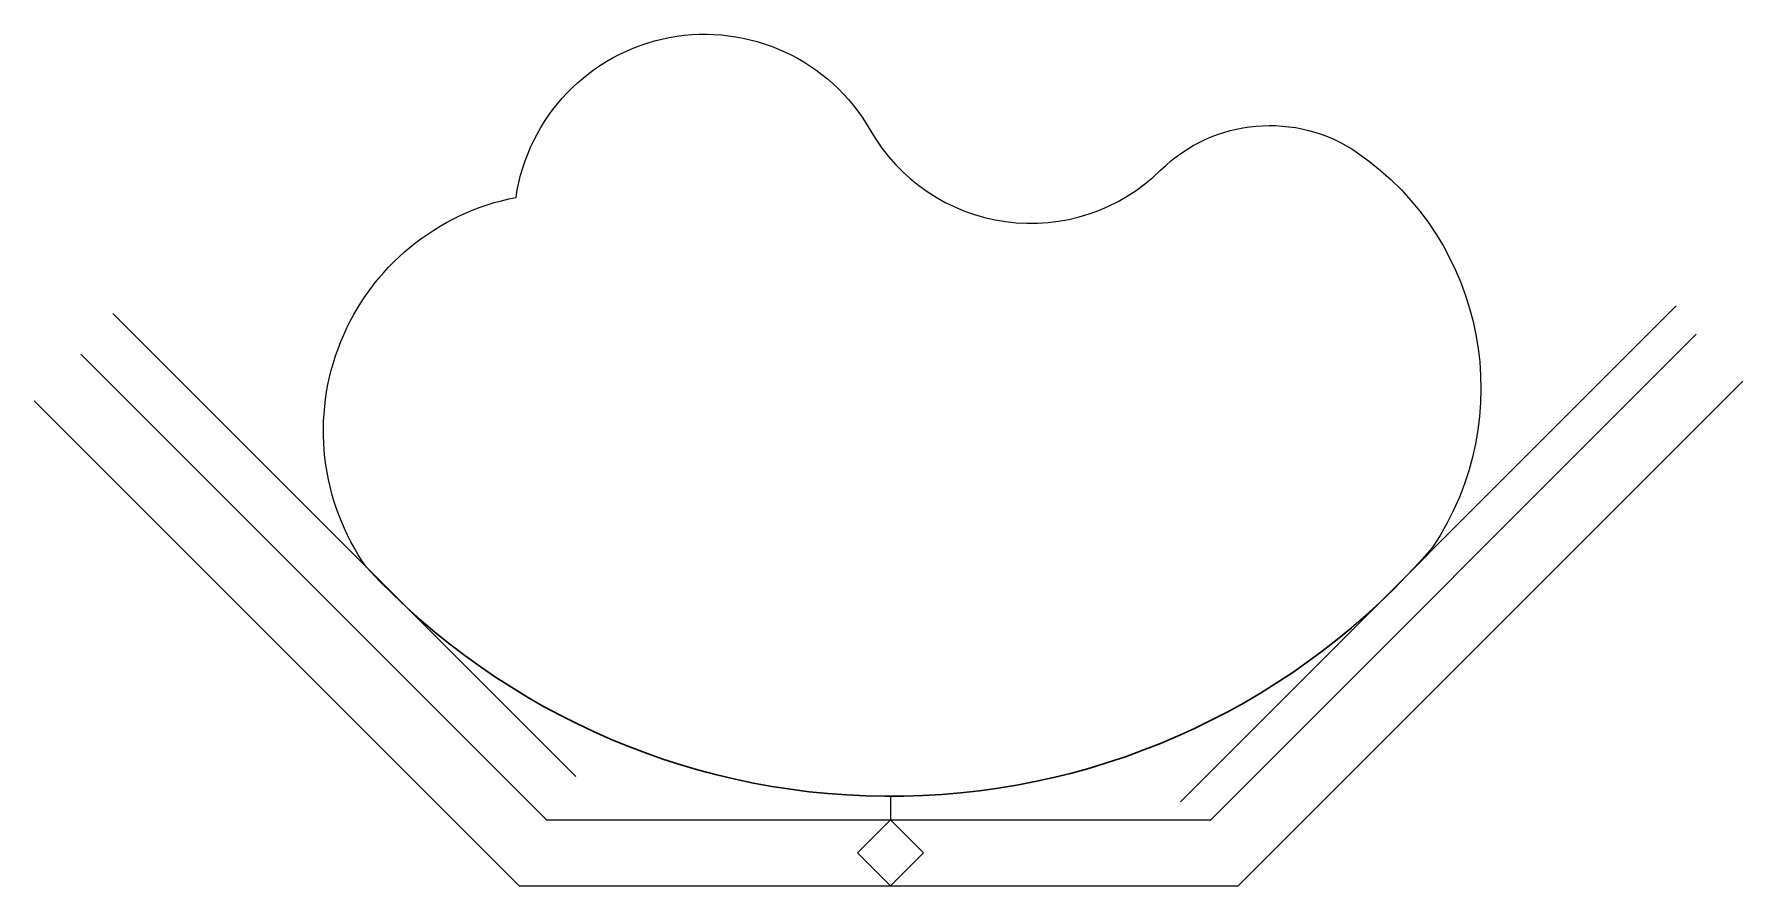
# Model space of a CAD drawing. Header units: metres. Extents: x 2217 to 2595, y -381 to -273.
# Drawn here: x 2508.71 to 2530.68, y -297.58 to -286.63 of the extents above; entities that cross this region are included whole.
import ezdxf

# ---------------------------------------------------------------- set-up
doc = ezdxf.new("R2010")
doc.units = ezdxf.units.M
doc.header["$LTSCALE"] = 0.5
doc.header["$MEASUREMENT"] = 0
doc.layers.add('A-DR', color=72, linetype='Continuous')
doc.layers.add('ceramic', color=6, linetype='Continuous')
doc.layers.add('A-Wall', color=7, linetype='Continuous', lineweight=30)

msp = doc.modelspace()

# ---------------------------------------------------------------- linework, layer by layer
at = {"layer": 'A-DR', "ltscale": 0.5}
msp.add_lwpolyline([(2519.4606, -287.8643, 0.4917773), (2523.1938, -288.3786, -0.3587158), (2525.7264, -288.1543, -0.4101737), (2526.685, -293.2315, -0.4479299), (2512.985, -293.4823, -0.5434063), (2514.9075, -288.7277, -0.712722), (2519.4606, -287.8643)], format="xyb", dxfattribs=at)
at = {"layer": 'A-Wall', "ltscale": 0.5}
msp.add_arc((2519.7231, -287.2447), 9.182, 222.79064, 319.30678, dxfattribs=at)
at = {"layer": 'ceramic', "ltscale": 0.5}
for p, q in [((2523.448, -296.4991), (2529.8222, -290.1234)), ((2515.674, -296.1713), (2509.724, -290.2213)), ((2523.8394, -296.7268), (2530.0768, -290.4879)), ((2515.2992, -296.7268), (2509.3139, -290.7414)), ((2524.1915, -297.5768), (2530.6779, -291.0889)), ((2514.9471, -297.5768), (2508.7128, -291.3425)), ((2519.7231, -296.4268), (2519.7231, -296.6168)), ((2519.7231, -296.4268), (2519.7231, -296.7268)), ((2515.2992, -296.7268), (2523.8394, -296.7268)), ((2514.9471, -297.5768), (2524.1915, -297.5768))]:
    msp.add_line(p, q, dxfattribs=at)
msp.add_lwpolyline([(2519.7231, -297.5753), (2520.1474, -297.151), (2519.7231, -296.7268), (2519.2989, -297.151)], close=True, dxfattribs=at)

doc.saveas('drawing.dxf')
